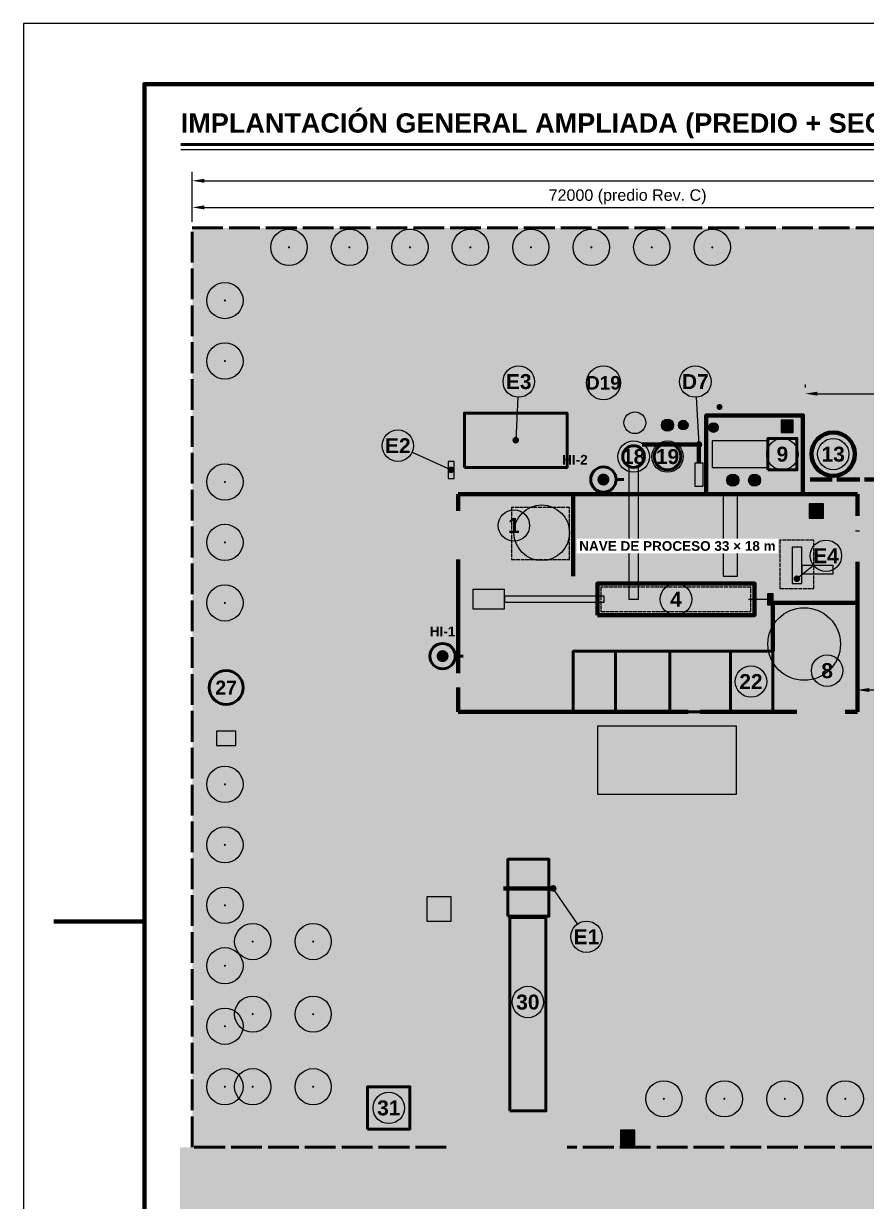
# Model space of a CAD drawing. Header units: millimetres. Extents: x 0 to 420, y 0 to 297.
# Drawn here: x 0 to 139.4, y 102.2 to 297 of the extents above; entities that cross this region are included whole.
import ezdxf
from ezdxf.enums import TextEntityAlignment as Align

# ---------------------------------------------------------------- set-up
doc = ezdxf.new("R2010")
doc.units = ezdxf.units.MM
doc.header["$LTSCALE"] = 0.5
doc.linetypes.add('DASHED', pattern=[1.524, 1.27, -0.254])
for name, color, linetype, lineweight in [('CONTORNO', 7, 'CONTINUOUS', 50), ('COTAS', 7, 'CONTINUOUS', 25), ('FINO', 7, 'CONTINUOUS', 25), ('HOJA', 8, 'CONTINUOUS', 13), ('RECUADRO', 7, 'CONTINUOUS', 70), ('RELLENO', 9, 'CONTINUOUS', 13), ('TEXTO', 7, 'CONTINUOUS', 25)]:
    doc.layers.add(name, color=color, linetype=linetype, lineweight=lineweight)
doc.styles.add('NEGRITA', font='arialbd.ttf')
doc.styles.get("Standard").update_dxf_attribs({"font": 'arial.ttf'})
doc.dimstyles.new('IRAM', dxfattribs={"dimtxt": 2.5, "dimasz": 2.5, "dimexe": 1.5, "dimexo": 1, "dimgap": 0.8, "dimtad": 1, "dimdec": 1, "dimtxsty": 'Standard', "dimcen": 2.5, "dimazin": 3, "dimtfac": 1, "dimtmove": 0, "dimatfit": 3})

msp = doc.modelspace()

# ---------------------------------------------------------------- hatches: boundary and pattern name
at = {"layer": 'COTAS'}
h = msp.add_hatch(color=7, dxfattribs=at)
edge = h.paths.add_edge_path()
edge.add_arc((81.4, 228.1), 0.55, 0, 360)
h = msp.add_hatch(color=7, dxfattribs=at)
edge = h.paths.add_edge_path()
edge.add_arc((111.7, 227.4), 0.55, 0, 360)
h = msp.add_hatch(color=7, dxfattribs=at)
edge = h.paths.add_edge_path()
edge.add_arc((70.7, 223.2), 0.55, 0, 360)
h = msp.add_hatch(color=7, dxfattribs=at)
edge = h.paths.add_edge_path()
edge.add_arc((127.9, 205.2), 0.55, 0, 360)
h = msp.add_hatch(color=7, dxfattribs=at)
edge = h.paths.add_edge_path()
edge.add_arc((87.6, 154), 0.55, 0, 360)
at = {"layer": 'RELLENO', "true_color": 0xe8f1e0}
msp.add_hatch(color=7, dxfattribs=at).paths.add_polyline_path([(27.9, 111.2), (267.9, 111.2), (267.9, 263.2), (27.9, 263.2)])
at = {"layer": 'RELLENO', "true_color": 0xd0e4c4}
h = msp.add_hatch(color=7, dxfattribs=at)
edge = h.paths.add_edge_path()
edge.add_arc((43.9, 260), 3, 0, 360)
h = msp.add_hatch(color=7, dxfattribs=at)
edge = h.paths.add_edge_path()
edge.add_arc((53.9, 260), 3, 0, 360)
h = msp.add_hatch(color=7, dxfattribs=at)
edge = h.paths.add_edge_path()
edge.add_arc((63.9, 260), 3, 0, 360)
h = msp.add_hatch(color=7, dxfattribs=at)
edge = h.paths.add_edge_path()
edge.add_arc((73.9, 260), 3, 0, 360)
h = msp.add_hatch(color=7, dxfattribs=at)
edge = h.paths.add_edge_path()
edge.add_arc((83.9, 260), 3, 0, 360)
h = msp.add_hatch(color=7, dxfattribs=at)
edge = h.paths.add_edge_path()
edge.add_arc((93.9, 260), 3, 0, 360)
h = msp.add_hatch(color=7, dxfattribs=at)
edge = h.paths.add_edge_path()
edge.add_arc((103.9, 260), 3, 0, 360)
h = msp.add_hatch(color=7, dxfattribs=at)
edge = h.paths.add_edge_path()
edge.add_arc((113.9, 260), 3, 0, 360)
at = {"layer": 'RELLENO', "true_color": 0x46783c}
h = msp.add_hatch(color=7, dxfattribs=at)
edge = h.paths.add_edge_path()
edge.add_arc((43.9, 260), 0.18, 0, 360)
h = msp.add_hatch(color=7, dxfattribs=at)
edge = h.paths.add_edge_path()
edge.add_arc((53.9, 260), 0.18, 0, 360)
h = msp.add_hatch(color=7, dxfattribs=at)
edge = h.paths.add_edge_path()
edge.add_arc((63.9, 260), 0.18, 0, 360)
h = msp.add_hatch(color=7, dxfattribs=at)
edge = h.paths.add_edge_path()
edge.add_arc((73.9, 260), 0.18, 0, 360)
h = msp.add_hatch(color=7, dxfattribs=at)
edge = h.paths.add_edge_path()
edge.add_arc((83.9, 260), 0.18, 0, 360)
h = msp.add_hatch(color=7, dxfattribs=at)
edge = h.paths.add_edge_path()
edge.add_arc((93.9, 260), 0.18, 0, 360)
h = msp.add_hatch(color=7, dxfattribs=at)
edge = h.paths.add_edge_path()
edge.add_arc((103.9, 260), 0.18, 0, 360)
h = msp.add_hatch(color=7, dxfattribs=at)
edge = h.paths.add_edge_path()
edge.add_arc((113.9, 260), 0.18, 0, 360)
at = {"layer": 'RELLENO', "true_color": 0xd9d9d9}
h = msp.add_hatch(color=7, dxfattribs=at)
h.paths.add_polyline_path([(37.28, 232.94), (37.3, 235.76), (37.64, 238.48), (38.28, 241.18), (39.26, 243.74), (39.66, 244.46), (39.86, 245.26), (39.9, 254.48), (40.08, 254.9), (40.54, 255.18), (60.72, 255.3), (62.66, 255.2), (122.26, 255.2), (123.94, 255.66), (126.04, 256.68), (128.86, 257.56), (131.62, 258.02), (134.48, 258.14), (137.34, 257.86), (140.14, 257.24), (145.26, 255.22), (159.1, 255.2), (159.54, 255.06), (159.9, 254.4), (159.9, 199.44), (160, 198.72), (160.62, 197.12), (160.36, 196.06), (160.34, 195.28), (159.92, 194), (159.9, 184.44), (160, 183.76), (160.46, 182.58), (161.02, 181.7), (162.14, 178.82), (162.84, 175.82), (163.08, 172.74), (162.86, 169.64), (162.16, 166.64), (161.66, 165.18), (160.52, 162.94), (159.94, 161.4), (159.9, 153.6), (159.76, 153.16), (159.1, 152.8), (150.66, 152.78), (146.5, 151.82), (143.18, 151.66), (139.88, 152.08), (137.28, 152.78), (132.36, 152.84), (131.92, 153.16), (131.58, 153.98), (131.14, 154.56), (130.4, 155.02), (129.7, 155.2), (124.82, 155.18), (122.28, 154.7), (121.5, 154.74), (120.62, 154.56), (117.38, 154.72), (116.56, 154.96), (114.64, 155.2), (93.16, 155.2), (92.52, 155.12), (91.4, 154.66), (90.16, 153.74), (89.8, 153.14), (89.64, 152.44), (89.7, 151.62), (90.02, 150.8), (90.3, 149.16), (90.44, 147.42), (90.28, 144.18), (89.98, 142.46), (88.96, 139.3), (87.14, 135.88), (86.9, 134.82), (86.92, 120.2), (87.46, 118.58), (88.02, 117.7), (89.14, 114.82), (89.56, 113.34), (89.68, 111.72), (89.38, 111.34), (88.94, 111.2), (73.7, 111.2), (73.26, 111.34), (72.9, 112), (72.9, 152.8), (72.8, 153.52), (72.36, 154.3), (71.64, 154.9), (70.94, 155.16), (66.86, 155.16), (65.08, 154.42), (64.3, 153.86), (63.44, 153.56), (62.8, 153.14), (61.16, 152.54), (58, 151.82), (54.68, 151.66), (51.38, 152.08), (49.78, 152.5), (46.7, 153.74), (45.96, 154.28), (44.28, 155.1), (40.54, 155.22), (40.2, 155.38), (39.94, 155.76), (39.9, 167.68), (39.62, 171.28), (39.9, 173.62), (39.88, 180.78), (38.2, 186.28), (37.78, 188.8), (37.6, 191.44), (37.68, 193.98), (38, 196.6), (38.6, 199.12), (39.88, 202.78), (39.9, 222.68), (39.56, 224.12), (38.6, 226.28), (37.84, 228.92)])
h.paths.add_polyline_path([(61.14, 169.78), (64, 171.26), (67.16, 172.28), (68.88, 172.58), (72.12, 172.74), (75.42, 172.32), (77.02, 171.9), (80.1, 170.66), (80.86, 170.1), (82.74, 169.26), (87.36, 169.3), (88.18, 169.74), (88.88, 170.54), (89.98, 171.02), (90.84, 171.82), (91.3, 171.9), (92.4, 171.64), (93.12, 171.72), (93.82, 172.04), (94.46, 172.68), (94.88, 173.82), (94.9, 180.08), (95.08, 180.5), (95.54, 180.78), (117.7, 180.8), (118.38, 180.96), (119, 181.32), (119.56, 181.98), (119.98, 182.9), (120.52, 183.2), (143.5, 183.2), (144.4, 183.38), (145.04, 183.76), (145.7, 184.66), (145.9, 185.6), (145.88, 213.06), (145.48, 214.14), (144.44, 215), (143.72, 215.18), (140.54, 215.22), (140.2, 215.38), (139.94, 215.76), (139.9, 234.4), (140.08, 234.9), (140.46, 235.16), (143.94, 235.24), (144.64, 235.5), (145.22, 235.92), (145.72, 236.7), (145.9, 237.6), (145.84, 239.28), (145.34, 240.34), (144.44, 241), (143.5, 241.2), (56.3, 241.2), (55.4, 241.02), (54.76, 240.64), (54.2, 239.94), (53.92, 239.06), (53.9, 233.6), (54.2, 232.46), (55.16, 231.5), (56.3, 231.2), (71.18, 231.2), (71.66, 230.96), (71.9, 230.48), (71.8, 195.62), (71.48, 195.3), (71.1, 195.2), (56.04, 195.18), (55.18, 194.92), (54.62, 194.52), (54.2, 193.94), (53.94, 193.24), (53.9, 176.28), (54.02, 175.52), (55.24, 173.1), (56.18, 171.92), (57.2, 170.96), (58.5, 170.1), (59.46, 169.66), (60.24, 169.56)], flags=16)
at = {"layer": 'RELLENO', "true_color": 0xd0e4c4}
h = msp.add_hatch(color=7, dxfattribs=at)
edge = h.paths.add_edge_path()
edge.add_arc((33.3, 251.2), 3, 0, 360)
at = {"layer": 'RELLENO', "true_color": 0x46783c}
h = msp.add_hatch(color=7, dxfattribs=at)
edge = h.paths.add_edge_path()
edge.add_arc((33.3, 251.2), 0.18, 0, 360)
at = {"layer": 'RELLENO', "true_color": 0xd0e4c4}
h = msp.add_hatch(color=7, dxfattribs=at)
edge = h.paths.add_edge_path()
edge.add_arc((33.3, 241.2), 3, 0, 360)
at = {"layer": 'RELLENO', "true_color": 0x46783c}
h = msp.add_hatch(color=7, dxfattribs=at)
edge = h.paths.add_edge_path()
edge.add_arc((33.3, 241.2), 0.18, 0, 360)
at = {"layer": 'RELLENO', "true_color": 0xfff3d6}
h = msp.add_hatch(color=7, dxfattribs=at)
edge = h.paths.add_edge_path()
edge.add_arc((81.9, 237.8), 2.6, 0, 360)
h = msp.add_hatch(color=7, dxfattribs=at)
edge = h.paths.add_edge_path()
edge.add_arc((95.9, 237.6), 2.8, 0, 360)
h = msp.add_hatch(color=7, dxfattribs=at)
edge = h.paths.add_edge_path()
edge.add_arc((111.1, 237.8), 2.6, 0, 360)
at = {"layer": 'RELLENO', "true_color": 0x282828}
h = msp.add_hatch(color=7, dxfattribs=at)
edge = h.paths.add_edge_path()
edge.add_arc((115.1, 233.6), 0.5, 0, 360)
at = {"layer": 'RELLENO', "true_color": 0xc4a078}
msp.add_hatch(color=7, dxfattribs=at).paths.add_polyline_path([(72.9, 223.6), (89.9, 223.6), (89.9, 232.6), (72.9, 232.6)])
at = {"layer": 'RELLENO', "true_color": 0xcddef0}
h = msp.add_hatch(color=7, dxfattribs=at)
edge = h.paths.add_edge_path()
edge.add_arc((101.1, 231), 1.8, 0, 360)
at = {"layer": 'RELLENO', "true_color": 0xf0ded6}
msp.add_hatch(color=7, dxfattribs=at).paths.add_polyline_path([(112.9, 219.2), (128.9, 219.2), (128.9, 232.2), (112.9, 232.2)])
at = {"layer": 'RELLENO', "true_color": 0xcecece}
for points in [[(53.9, 195.2), (71.9, 195.2), (71.9, 231.2), (53.9, 231.2)], [(119.9, 169.2), (145.9, 169.2), (145.9, 183.2), (119.9, 183.2)]]:
    msp.add_hatch(color=7, dxfattribs=at).paths.add_polyline_path(points)
at = {"layer": 'RELLENO', "true_color": 0xffffff}
h = msp.add_hatch(color=7, dxfattribs=at)
edge = h.paths.add_edge_path()
edge.add_arc((106.5, 230.6), 1, 0, 360)
at = {"layer": 'RELLENO', "true_color": 0x969696}
h = msp.add_hatch(color=7, dxfattribs=at)
edge = h.paths.add_edge_path()
edge.add_arc((109.1, 230.6), 0.8, 0, 360)
at = {"layer": 'RELLENO', "true_color": 0xffffff}
h = msp.add_hatch(color=7, dxfattribs=at)
edge = h.paths.add_edge_path()
edge.add_arc((114.1, 230.2), 0.8, 0, 360)
for points in [[(125.3, 229.4), (127.3, 229.4), (127.3, 231.4), (125.3, 231.4)], [(90.9, 183.2), (97.9, 183.2), (97.9, 193.2), (90.9, 193.2)], [(97.9, 183.2), (106.9, 183.2), (106.9, 193.2), (97.9, 193.2)], [(106.9, 183.2), (116.9, 183.2), (116.9, 193.2), (106.9, 193.2)], [(116.9, 183.2), (123.9, 183.2), (123.9, 193.2), (116.9, 193.2)], [(66.7, 148.6), (70.7, 148.6), (70.7, 152.6), (66.7, 152.6)], [(56.9, 114.2), (63.9, 114.2), (63.9, 121.2), (56.9, 121.2)]]:
    msp.add_hatch(color=7, dxfattribs=at).paths.add_polyline_path(points)
at = {"layer": 'RELLENO', "true_color": 0xfff3d6}
h = msp.add_hatch(color=7, dxfattribs=at)
edge = h.paths.add_edge_path()
edge.add_arc((61.9, 227.2), 2.6, 0, 360)
at = {"layer": 'RELLENO', "true_color": 0xffffff}
h = msp.add_hatch(color=7, dxfattribs=at)
edge = h.paths.add_edge_path()
edge.add_arc((100.9, 225.4), 2.6, 0, 360)
h = msp.add_hatch(color=7, dxfattribs=at)
edge = h.paths.add_edge_path()
edge.add_arc((106.5, 225.4), 2.6, 0, 360)
at = {"layer": 'RELLENO', "true_color": 0xe1e1e1}
msp.add_hatch(color=7, dxfattribs=at).paths.add_polyline_path([(113.9, 223.6), (123.1, 223.6), (123.1, 228), (113.9, 228)])
at = {"layer": 'RELLENO', "true_color": 0xffffff}
h = msp.add_hatch(color=7, dxfattribs=at)
edge = h.paths.add_edge_path()
edge.add_arc((125.5, 225.8), 2.6, 0, 360)
at = {"layer": 'RELLENO', "true_color": 0xd6ba96}
for points in [[(123.1, 223.2), (127.9, 223.2), (127.9, 228.4), (123.1, 228.4)], [(111, 220.5), (112.4, 220.5), (112.4, 224.3), (111, 224.3)], [(74.32, 200.2), (79.52, 200.2), (79.52, 203.4), (74.32, 203.4)]]:
    msp.add_hatch(color=7, dxfattribs=at).paths.add_polyline_path(points)
at = {"layer": 'RELLENO', "true_color": 0xffffff}
h = msp.add_hatch(color=7, dxfattribs=at)
edge = h.paths.add_edge_path()
edge.add_arc((133.9, 225.8), 3.6, 0, 360)
h = msp.add_hatch(color=7, dxfattribs=at)
edge = h.paths.add_edge_path()
edge.add_arc((133.9, 225.8), 2.6, 0, 360)
h = msp.add_hatch(color=7, dxfattribs=at)
edge = h.paths.add_edge_path()
edge.add_arc((100.9, 225.4), 1.8, 0, 360)
h = msp.add_hatch(color=7, dxfattribs=at)
edge = h.paths.add_edge_path()
edge.add_arc((106.5, 225.4), 2.2, 0, 360)
at = {"layer": 'RELLENO', "true_color": 0xd0e4c4}
h = msp.add_hatch(color=7, dxfattribs=at)
edge = h.paths.add_edge_path()
edge.add_arc((33.3, 221.2), 3, 0, 360)
at = {"layer": 'RELLENO', "true_color": 0x285aaa}
msp.add_hatch(color=7, dxfattribs=at).paths.add_polyline_path([(70.2, 221.8), (71.2, 221.8), (71.2, 224.6), (70.2, 224.6)])
at = {"layer": 'RELLENO', "true_color": 0xffffff}
h = msp.add_hatch(color=7, dxfattribs=at)
edge = h.paths.add_edge_path()
edge.add_arc((95.9, 221.6), 2.1, 0, 360)
at = {"layer": 'RELLENO', "true_color": 0xc8102e}
h = msp.add_hatch(color=7, dxfattribs=at)
edge = h.paths.add_edge_path()
edge.add_arc((95.9, 221.6), 1, 0, 360)
at = {"layer": 'RELLENO', "true_color": 0xc8e6d2}
msp.add_hatch(color=7, dxfattribs=at).paths.add_polyline_path([(100.1, 201.8), (101.7, 201.8), (101.7, 223.6), (100.1, 223.6)])
at = {"layer": 'RELLENO', "true_color": 0xffffff}
h = msp.add_hatch(color=7, dxfattribs=at)
edge = h.paths.add_edge_path()
edge.add_arc((117.3, 221.5), 1, 0, 360)
h = msp.add_hatch(color=7, dxfattribs=at)
edge = h.paths.add_edge_path()
edge.add_arc((120.9, 221.5), 1, 0, 360)
at = {"layer": 'RELLENO', "true_color": 0x46783c}
h = msp.add_hatch(color=7, dxfattribs=at)
edge = h.paths.add_edge_path()
edge.add_arc((33.3, 221.2), 0.18, 0, 360)
at = {"layer": 'RELLENO', "true_color": 0xf0e6d6}
for points in [[(71.9, 183.2), (90.9, 183.2), (90.9, 219.2), (71.9, 219.2)], [(123.9, 183.2), (137.9, 183.2), (137.9, 201.2), (123.9, 201.2)]]:
    msp.add_hatch(color=7, dxfattribs=at).paths.add_polyline_path(points)
at = {"layer": 'RELLENO', "true_color": 0xf8cdcd}
msp.add_hatch(color=7, dxfattribs=at).paths.add_polyline_path([(115.7, 205.6), (118.1, 205.6), (118.1, 219.2), (115.7, 219.2)])
at = {"layer": 'RELLENO', "true_color": 0xe2e8f0}
msp.add_hatch(color=7, dxfattribs=at).paths.add_polyline_path([(123.9, 201.2), (137.9, 201.2), (137.9, 219.2), (123.9, 219.2)])
at = {"layer": 'RELLENO', "true_color": 0xffffff}
h = msp.add_hatch(color=7, dxfattribs=at)
edge = h.paths.add_edge_path()
edge.add_arc((81.1, 214), 2.6, 0, 360)
at = {"layer": 'RELLENO', "true_color": 0xd6ba96}
h = msp.add_hatch(color=7, dxfattribs=at)
edge = h.paths.add_edge_path()
edge.add_arc((85.7, 212.8), 4.6, 0, 360)
at = {"layer": 'RELLENO', "true_color": 0xd7dce1}
msp.add_hatch(color=7, dxfattribs=at).paths.add_polyline_path([(129.9, 215.2), (132.3, 215.2), (132.3, 217.6), (129.9, 217.6)])
at = {"layer": 'RELLENO', "true_color": 0xd0e4c4}
h = msp.add_hatch(color=7, dxfattribs=at)
edge = h.paths.add_edge_path()
edge.add_arc((33.3, 211.2), 3, 0, 360)
at = {"layer": 'RELLENO', "true_color": 0x46783c}
h = msp.add_hatch(color=7, dxfattribs=at)
edge = h.paths.add_edge_path()
edge.add_arc((33.3, 211.2), 0.18, 0, 360)
at = {"layer": 'RELLENO', "true_color": 0xebebeb}
msp.add_hatch(color=7, dxfattribs=at).paths.add_polyline_path([(127.1, 204.4), (128.7, 204.4), (128.7, 210.4), (127.1, 210.4)])
at = {"layer": 'RELLENO', "true_color": 0xfff3d6}
h = msp.add_hatch(color=7, dxfattribs=at)
edge = h.paths.add_edge_path()
edge.add_arc((132.7, 209), 2.6, 0, 360)
at = {"layer": 'RELLENO', "true_color": 0xfafafa}
msp.add_hatch(color=7, dxfattribs=at).paths.add_polyline_path([(128.7, 206), (133.9, 206), (133.9, 207.4), (128.7, 207.4)])
at = {"layer": 'RELLENO', "true_color": 0xd0e4c4}
h = msp.add_hatch(color=7, dxfattribs=at)
edge = h.paths.add_edge_path()
edge.add_arc((33.3, 201.2), 3, 0, 360)
at = {"layer": 'RELLENO', "true_color": 0xf2f2f2}
msp.add_hatch(color=7, dxfattribs=at).paths.add_polyline_path([(94.9, 199.2), (120.9, 199.2), (120.9, 204.4), (94.9, 204.4)])
at = {"layer": 'RELLENO', "true_color": 0xffffff}
h = msp.add_hatch(color=7, dxfattribs=at)
edge = h.paths.add_edge_path()
edge.add_arc((107.9, 201.8), 2.6, 0, 360)
at = {"layer": 'RELLENO', "true_color": 0xbebebe}
msp.add_hatch(color=7, dxfattribs=at).paths.add_polyline_path([(123.05, 200.9), (123.95, 200.9), (123.95, 202.7), (123.05, 202.7)])
at = {"layer": 'RELLENO', "true_color": 0x46783c}
h = msp.add_hatch(color=7, dxfattribs=at)
edge = h.paths.add_edge_path()
edge.add_arc((33.3, 201.2), 0.18, 0, 360)
at = {"layer": 'RELLENO', "true_color": 0xeee8dc}
msp.add_hatch(color=7, dxfattribs=at).paths.add_polyline_path([(79.52, 201.3), (96, 201.3), (96, 202.3), (79.52, 202.3)])
at = {"layer": 'RELLENO', "true_color": 0xd6ba96}
h = msp.add_hatch(color=7, dxfattribs=at)
edge = h.paths.add_edge_path()
edge.add_arc((129.1, 194.4), 6, 0, 360)
at = {"layer": 'RELLENO', "true_color": 0xffffff}
h = msp.add_hatch(color=7, dxfattribs=at)
edge = h.paths.add_edge_path()
edge.add_arc((69.3, 192.4), 2.1, 0, 360)
at = {"layer": 'RELLENO', "true_color": 0xc8102e}
h = msp.add_hatch(color=7, dxfattribs=at)
edge = h.paths.add_edge_path()
edge.add_arc((69.3, 192.4), 1, 0, 360)
at = {"layer": 'RELLENO', "true_color": 0xffffff}
h = msp.add_hatch(color=7, dxfattribs=at)
edge = h.paths.add_edge_path()
edge.add_arc((132.9, 190), 2.6, 0, 360)
h = msp.add_hatch(color=7, dxfattribs=at)
edge = h.paths.add_edge_path()
edge.add_arc((33.5, 187.2), 2.8, 0, 360)
h = msp.add_hatch(color=7, dxfattribs=at)
edge = h.paths.add_edge_path()
edge.add_arc((120.3, 188.2), 2.6, 0, 360)
at = {"layer": 'RELLENO', "true_color": 0xd2d2d2}
msp.add_hatch(color=7, dxfattribs=at).paths.add_polyline_path([(94.9, 169.6), (117.9, 169.6), (117.9, 180.8), (94.9, 180.8)])
at = {"layer": 'RELLENO', "true_color": 0xd0e4c4}
h = msp.add_hatch(color=7, dxfattribs=at)
edge = h.paths.add_edge_path()
edge.add_arc((33.3, 171.2), 3, 0, 360)
at = {"layer": 'RELLENO', "true_color": 0x46783c}
h = msp.add_hatch(color=7, dxfattribs=at)
edge = h.paths.add_edge_path()
edge.add_arc((33.3, 171.2), 0.18, 0, 360)
at = {"layer": 'RELLENO', "true_color": 0xd0e4c4}
h = msp.add_hatch(color=7, dxfattribs=at)
edge = h.paths.add_edge_path()
edge.add_arc((33.3, 161.2), 3, 0, 360)
at = {"layer": 'RELLENO', "true_color": 0x46783c}
h = msp.add_hatch(color=7, dxfattribs=at)
edge = h.paths.add_edge_path()
edge.add_arc((33.3, 161.2), 0.18, 0, 360)
at = {"layer": 'RELLENO', "true_color": 0xa6d4c4}
msp.add_hatch(color=7, dxfattribs=at).paths.add_polyline_path([(80.1, 149.4), (86.9, 149.4), (86.9, 158.8), (80.1, 158.8)])
at = {"layer": 'RELLENO', "true_color": 0xd0e4c4}
h = msp.add_hatch(color=7, dxfattribs=at)
edge = h.paths.add_edge_path()
edge.add_arc((33.3, 151.2), 3, 0, 360)
at = {"layer": 'RELLENO', "true_color": 0x46783c}
h = msp.add_hatch(color=7, dxfattribs=at)
edge = h.paths.add_edge_path()
edge.add_arc((33.3, 151.2), 0.18, 0, 360)
at = {"layer": 'RELLENO', "true_color": 0xd0e4c4}
h = msp.add_hatch(color=7, dxfattribs=at)
edge = h.paths.add_edge_path()
edge.add_arc((37.9, 145.2), 3, 0, 360)
h = msp.add_hatch(color=7, dxfattribs=at)
edge = h.paths.add_edge_path()
edge.add_arc((47.9, 145.2), 3, 0, 360)
at = {"layer": 'RELLENO', "true_color": 0x96a6a6}
msp.add_hatch(color=7, dxfattribs=at).paths.add_polyline_path([(80.4, 117.2), (86.4, 117.2), (86.4, 149.2), (80.4, 149.2)])
at = {"layer": 'RELLENO', "true_color": 0xfff3d6}
h = msp.add_hatch(color=7, dxfattribs=at)
edge = h.paths.add_edge_path()
edge.add_arc((93.1, 146), 2.6, 0, 360)
at = {"layer": 'RELLENO', "true_color": 0xd0e4c4}
h = msp.add_hatch(color=7, dxfattribs=at)
edge = h.paths.add_edge_path()
edge.add_arc((33.3, 141.2), 3, 0, 360)
at = {"layer": 'RELLENO', "true_color": 0x46783c}
h = msp.add_hatch(color=7, dxfattribs=at)
edge = h.paths.add_edge_path()
edge.add_arc((37.9, 145.2), 0.18, 0, 360)
h = msp.add_hatch(color=7, dxfattribs=at)
edge = h.paths.add_edge_path()
edge.add_arc((47.9, 145.2), 0.18, 0, 360)
h = msp.add_hatch(color=7, dxfattribs=at)
edge = h.paths.add_edge_path()
edge.add_arc((33.3, 141.2), 0.18, 0, 360)
at = {"layer": 'RELLENO', "true_color": 0xffffff}
h = msp.add_hatch(color=7, dxfattribs=at)
edge = h.paths.add_edge_path()
edge.add_arc((83.4, 135.2), 2.6, 0, 360)
at = {"layer": 'RELLENO', "true_color": 0xd0e4c4}
h = msp.add_hatch(color=7, dxfattribs=at)
edge = h.paths.add_edge_path()
edge.add_arc((37.9, 133.2), 3, 0, 360)
h = msp.add_hatch(color=7, dxfattribs=at)
edge = h.paths.add_edge_path()
edge.add_arc((47.9, 133.2), 3, 0, 360)
h = msp.add_hatch(color=7, dxfattribs=at)
edge = h.paths.add_edge_path()
edge.add_arc((33.3, 131.2), 3, 0, 360)
at = {"layer": 'RELLENO', "true_color": 0x46783c}
h = msp.add_hatch(color=7, dxfattribs=at)
edge = h.paths.add_edge_path()
edge.add_arc((37.9, 133.2), 0.18, 0, 360)
h = msp.add_hatch(color=7, dxfattribs=at)
edge = h.paths.add_edge_path()
edge.add_arc((47.9, 133.2), 0.18, 0, 360)
h = msp.add_hatch(color=7, dxfattribs=at)
edge = h.paths.add_edge_path()
edge.add_arc((33.3, 131.2), 0.18, 0, 360)
at = {"layer": 'RELLENO', "true_color": 0xd0e4c4}
h = msp.add_hatch(color=7, dxfattribs=at)
edge = h.paths.add_edge_path()
edge.add_arc((33.3, 121.2), 3, 0, 360)
h = msp.add_hatch(color=7, dxfattribs=at)
edge = h.paths.add_edge_path()
edge.add_arc((37.9, 121.2), 3, 0, 360)
h = msp.add_hatch(color=7, dxfattribs=at)
edge = h.paths.add_edge_path()
edge.add_arc((47.9, 121.2), 3, 0, 360)
at = {"layer": 'RELLENO', "true_color": 0x46783c}
h = msp.add_hatch(color=7, dxfattribs=at)
edge = h.paths.add_edge_path()
edge.add_arc((33.3, 121.2), 0.18, 0, 360)
h = msp.add_hatch(color=7, dxfattribs=at)
edge = h.paths.add_edge_path()
edge.add_arc((37.9, 121.2), 0.18, 0, 360)
h = msp.add_hatch(color=7, dxfattribs=at)
edge = h.paths.add_edge_path()
edge.add_arc((47.9, 121.2), 0.18, 0, 360)
at = {"layer": 'RELLENO', "true_color": 0xd0e4c4}
h = msp.add_hatch(color=7, dxfattribs=at)
edge = h.paths.add_edge_path()
edge.add_arc((105.9, 119.2), 3, 0, 360)
h = msp.add_hatch(color=7, dxfattribs=at)
edge = h.paths.add_edge_path()
edge.add_arc((115.9, 119.2), 3, 0, 360)
h = msp.add_hatch(color=7, dxfattribs=at)
edge = h.paths.add_edge_path()
edge.add_arc((125.9, 119.2), 3, 0, 360)
h = msp.add_hatch(color=7, dxfattribs=at)
edge = h.paths.add_edge_path()
edge.add_arc((135.9, 119.2), 3, 0, 360)
at = {"layer": 'RELLENO', "true_color": 0xffffff}
h = msp.add_hatch(color=7, dxfattribs=at)
edge = h.paths.add_edge_path()
edge.add_arc((60.4, 117.7), 2.6, 0, 360)
at = {"layer": 'RELLENO', "true_color": 0x46783c}
h = msp.add_hatch(color=7, dxfattribs=at)
edge = h.paths.add_edge_path()
edge.add_arc((105.9, 119.2), 0.18, 0, 360)
h = msp.add_hatch(color=7, dxfattribs=at)
edge = h.paths.add_edge_path()
edge.add_arc((115.9, 119.2), 0.18, 0, 360)
h = msp.add_hatch(color=7, dxfattribs=at)
edge = h.paths.add_edge_path()
edge.add_arc((125.9, 119.2), 0.18, 0, 360)
h = msp.add_hatch(color=7, dxfattribs=at)
edge = h.paths.add_edge_path()
edge.add_arc((135.9, 119.2), 0.18, 0, 360)
at = {"layer": 'RELLENO', "true_color": 0x505050}
msp.add_hatch(color=7, dxfattribs=at).paths.add_polyline_path([(98.7, 111.6), (101.1, 111.6), (101.1, 114), (98.7, 114)])
at = {"layer": 'RELLENO', "true_color": 0xe6e2dc}
msp.add_hatch(color=7, dxfattribs=at).paths.add_polyline_path([(25.9, 105.2), (270.9, 105.2), (270.9, 111.2), (25.9, 111.2)])
at = {"layer": 'RELLENO', "true_color": 0xd9d9d9}
msp.add_hatch(color=7, dxfattribs=at).paths.add_polyline_path([(63.94, 105.2), (64.8, 105.28), (64.94, 105.3), (65.08, 105.32), (65.82, 105.52), (65.96, 105.56), (66.08, 105.62), (66.78, 105.94), (66.9, 106), (67.02, 106.08), (67.64, 106.52), (67.76, 106.6), (67.86, 106.7), (68.4, 107.24), (68.5, 107.34), (68.58, 107.46), (69.02, 108.08), (69.1, 108.2), (69.16, 108.32), (69.48, 109.02), (69.54, 109.14), (69.58, 109.28), (69.78, 110.02), (69.8, 110.16), (69.82, 110.3), (69.9, 111.16), (69.9, 111.2), (69.94, 111.2), (89.86, 111.2), (89.9, 111.2), (89.9, 111.16), (89.94, 110.76), (89.96, 110.6), (90, 110.42), (90.04, 110.3), (90.06, 110.28), (90.06, 110.28), (90.06, 110.1), (90.06, 109.92), (90.1, 109.74), (90.22, 109.28), (90.26, 109.14), (90.32, 109.02), (90.64, 108.32), (90.7, 108.2), (90.78, 108.08), (91.22, 107.46), (91.3, 107.34), (91.4, 107.24), (91.94, 106.7), (92.04, 106.6), (92.16, 106.52), (92.78, 106.08), (92.9, 106), (93.02, 105.94), (93.72, 105.62), (93.84, 105.56), (93.98, 105.52), (94.72, 105.32), (94.86, 105.3), (95, 105.28), (95.86, 105.2), (95.88, 105.2), (95.86, 105.2), (63.94, 105.2), (63.92, 105.2)])
at = {"layer": 'RELLENO', "true_color": 0xbebfc1}
msp.add_hatch(color=7, dxfattribs=at).paths.add_polyline_path([(25.9, 91.2), (270.9, 91.2), (270.9, 105.2), (25.9, 105.2)])

# ---------------------------------------------------------------- linework, layer by layer
at = {"layer": 'CONTORNO'}
msp.add_line((26, 277), (190.32, 277), dxfattribs=at)
at = {"layer": 'CONTORNO', "true_color": 0xc8102e}
for p, q in [((98, 221.6), (99.3, 221.6)), ((71.4, 192.4), (72.7, 192.4))]:
    msp.add_line(p, q, dxfattribs=at)
at = {"layer": 'CONTORNO', "lineweight": 100}
for p, q in [((71.9, 219.2), (137.9, 219.2)), ((71.9, 216.4), (71.9, 219.2)), ((137.9, 215.6), (137.9, 219.2)), ((137.9, 213), (137.9, 213.2)), ((71.9, 189.6), (71.9, 208.4)), ((137.9, 183.2), (137.9, 208)), ((71.9, 183.2), (71.9, 187.2)), ((71.9, 183.2), (109.9, 183.2)), ((111.9, 183.2), (127.9, 183.2)), ((135.9, 183.2), (137.9, 183.2))]:
    msp.add_line(p, q, dxfattribs=at)
at = {"layer": 'CONTORNO', "lineweight": 70}
for p, q in [((90.9, 205.6), (90.9, 219.2)), ((123.9, 201.2), (137.9, 201.2)), ((123.9, 193.2), (123.9, 201.2))]:
    msp.add_line(p, q, dxfattribs=at)
at = {"layer": 'CONTORNO', "lineweight": 100, "true_color": 0x0b8a43}
msp.add_line((79.4, 154), (87.6, 154), dxfattribs=at)
at = {"layer": 'CONTORNO'}
for points in [[(72.9, 223.6), (89.9, 223.6), (89.9, 232.6), (72.9, 232.6)], [(90.9, 183.2), (97.9, 183.2), (97.9, 193.2), (90.9, 193.2)], [(97.9, 183.2), (106.9, 183.2), (106.9, 193.2), (97.9, 193.2)], [(106.9, 183.2), (116.9, 183.2), (116.9, 193.2), (106.9, 193.2)], [(116.9, 183.2), (123.9, 183.2), (123.9, 193.2), (116.9, 193.2)], [(80.1, 149.4), (86.9, 149.4), (86.9, 158.8), (80.1, 158.8)], [(80.4, 117.2), (86.4, 117.2), (86.4, 149.2), (80.4, 149.2)], [(56.9, 114.2), (63.9, 114.2), (63.9, 121.2), (56.9, 121.2)]]:
    msp.add_lwpolyline(points, close=True, dxfattribs=at)
at = {"layer": 'CONTORNO', "lineweight": 70}
for points in [[(112.9, 219.2), (128.9, 219.2), (128.9, 232.2), (112.9, 232.2)], [(94.9, 199.2), (120.9, 199.2), (120.9, 204.4), (94.9, 204.4)]]:
    msp.add_lwpolyline(points, close=True, dxfattribs=at)
at = {"layer": 'CONTORNO', "true_color": 0x8b5a2b}
msp.add_lwpolyline([(123.1, 223.2), (127.9, 223.2), (127.9, 228.4), (123.1, 228.4)], close=True, dxfattribs=at)
at = {"layer": 'CONTORNO', "lineweight": 100, "true_color": 0xe6781e}
msp.add_lwpolyline([(102.3, 227.4), (111.7, 227.4), (111.7, 224.3)], dxfattribs=at)
at = {"layer": 'CONTORNO', "linetype": 'DASHED', "lineweight": 70, "ltscale": 6, "true_color": 0xd4a700}
msp.add_lwpolyline([(214.5, 220.4), (214.5, 218), (194.9, 218), (194.9, 216.2), (142.9, 216.2), (142.9, 221.6), (130.1, 221.6)], dxfattribs=at)
at = {"layer": 'CONTORNO', "linetype": 'DASHED', "lineweight": 50, "ltscale": 8}
msp.add_lwpolyline([(243.9, 111.2), (89.9, 111.2)], dxfattribs=at)
at = {"layer": 'CONTORNO', "lineweight": 70}
msp.add_circle((133.9, 225.8), 3.6, dxfattribs=at)
at = {"layer": 'CONTORNO'}
for centre, radius in [((100.9, 225.4), 1.8), ((106.5, 225.4), 2.2)]:
    msp.add_circle(centre, radius, dxfattribs=at)
at = {"layer": 'CONTORNO', "lineweight": 50, "true_color": 0xc8102e}
for centre, radius in [((95.9, 221.6), 2.1), ((69.3, 192.4), 2.1), ((33.5, 187.2), 2.8)]:
    msp.add_circle(centre, radius, dxfattribs=at)
at = {"layer": 'COTAS'}
for p, q in [((81.76616, 235.20345), (81.4, 228.1)), ((111.24975, 235.20432), (111.7, 227.4)), ((64.26695, 226.12411), (70.7, 223.2)), ((130.66148, 207.38617), (127.9, 205.2)), ((91.62703, 148.14251), (87.6, 154))]:
    msp.add_line(p, q, dxfattribs=at)
for centre, radius in [((81.9, 237.8), 2.6), ((95.9, 237.6), 2.8), ((111.1, 237.8), 2.6), ((61.9, 227.2), 2.6), ((100.9, 225.4), 2.6), ((106.5, 225.4), 2.6), ((125.5, 225.8), 2.6), ((133.9, 225.8), 2.6), ((81.1, 214), 2.6), ((132.7, 209), 2.6), ((107.9, 201.8), 2.6), ((132.9, 190), 2.6), ((120.3, 188.2), 2.6), ((93.1, 146), 2.6), ((83.4, 135.2), 2.6), ((60.4, 117.7), 2.6)]:
    msp.add_circle(centre, radius, dxfattribs=at)
at = {"layer": 'FINO'}
for p, q in [((26, 276.2), (190.32, 276.2)), ((119.9, 201.8), (123.5, 201.8))]:
    msp.add_line(p, q, dxfattribs=at)
for points in [[(125.3, 229.4), (127.3, 229.4), (127.3, 231.4), (125.3, 231.4)], [(113.9, 223.6), (123.1, 223.6), (123.1, 228), (113.9, 228)], [(70.2, 221.8), (71.2, 221.8), (71.2, 224.6), (70.2, 224.6)], [(111, 220.5), (112.4, 220.5), (112.4, 224.3), (111, 224.3)], [(129.9, 215.2), (132.3, 215.2), (132.3, 217.6), (129.9, 217.6)], [(127.1, 204.4), (128.7, 204.4), (128.7, 210.4), (127.1, 210.4)], [(128.7, 206), (133.9, 206), (133.9, 207.4), (128.7, 207.4)], [(74.32, 200.2), (79.52, 200.2), (79.52, 203.4), (74.32, 203.4)], [(123.05, 200.9), (123.95, 200.9), (123.95, 202.7), (123.05, 202.7)], [(79.52, 201.3), (96, 201.3), (96, 202.3), (79.52, 202.3)], [(94.9, 169.6), (117.9, 169.6), (117.9, 180.8), (94.9, 180.8)], [(66.7, 148.6), (70.7, 148.6), (70.7, 152.6), (66.7, 152.6)], [(98.7, 111.6), (101.1, 111.6), (101.1, 114), (98.7, 114)]]:
    msp.add_lwpolyline(points, close=True, dxfattribs=at)
at = {"layer": 'FINO', "true_color": 0x2e8b57}
msp.add_lwpolyline([(100.1, 201.8), (101.7, 201.8), (101.7, 223.6), (100.1, 223.6)], close=True, dxfattribs=at)
at = {"layer": 'FINO', "true_color": 0xd62828}
msp.add_lwpolyline([(115.7, 205.6), (118.1, 205.6), (118.1, 219.2), (115.7, 219.2)], close=True, dxfattribs=at)
at = {"layer": 'FINO', "linetype": 'DASHED'}
for points in [[(80.7, 208.4), (90.3, 208.4), (90.3, 217), (80.7, 217)], [(125.1, 203.6), (130.7, 203.6), (130.7, 211.6), (125.1, 211.6)], [(95.5, 199.8), (120.3, 199.8), (120.3, 203.8), (95.5, 203.8)]]:
    msp.add_lwpolyline(points, close=True, dxfattribs=at)
at = {"layer": 'FINO', "true_color": 0xc8102e}
msp.add_lwpolyline([(31.9, 177.6), (35.1, 177.6), (35.1, 180), (31.9, 180)], close=True, dxfattribs=at)
at = {"layer": 'FINO', "true_color": 0x46783c}
for centre in [(43.9, 260), (53.9, 260), (63.9, 260), (73.9, 260), (83.9, 260), (93.9, 260), (103.9, 260), (113.9, 260), (33.3, 251.2), (33.3, 241.2), (33.3, 221.2), (33.3, 211.2), (33.3, 201.2), (33.3, 171.2), (33.3, 161.2), (33.3, 151.2), (37.9, 145.2), (47.9, 145.2), (33.3, 141.2), (37.9, 133.2), (47.9, 133.2), (33.3, 131.2), (33.3, 121.2), (37.9, 121.2), (47.9, 121.2), (105.9, 119.2), (115.9, 119.2), (125.9, 119.2), (135.9, 119.2)]:
    msp.add_circle(centre, 3, dxfattribs=at)
at = {"layer": 'FINO'}
for centre, radius in [((101.1, 231), 1.8), ((106.5, 230.6), 1), ((109.1, 230.6), 0.8), ((114.1, 230.2), 0.8), ((117.3, 221.5), 1), ((120.9, 221.5), 1), ((85.7, 212.8), 4.6), ((129.1, 194.4), 6)]:
    msp.add_circle(centre, radius, dxfattribs=at)
at = {"layer": 'HOJA'}
msp.add_lwpolyline([(0, 0), (420, 0), (420, 297), (0, 297)], close=True, dxfattribs=at)
at = {"layer": 'RECUADRO'}
msp.add_line((5, 148.5), (20, 148.5), dxfattribs=at)
msp.add_lwpolyline([(20, 10), (410, 10), (410, 287), (20, 287)], close=True, dxfattribs=at)

# ---------------------------------------------------------------- texts
at = {"layer": 'COTAS', "style": 'NEGRITA'}
for s, height, p in [('E3', 2.47, (81.9, 237.8)), ('D19', 2.24, (95.9, 237.6)), ('D7', 2.47, (111.1, 237.8)), ('E2', 2.47, (61.9, 227.2)), ('18', 2.47, (100.9, 225.4)), ('19', 2.47, (106.5, 225.4)), ('9', 2.47, (125.5, 225.8)), ('13', 2.47, (133.9, 225.8)), ('1', 2.47, (81.1, 214)), ('E4', 2.47, (132.7, 209)), ('4', 2.47, (107.9, 201.8)), ('8', 2.47, (132.9, 190)), ('22', 2.47, (120.3, 188.2)), ('E1', 2.47, (93.1, 146)), ('30', 2.47, (83.4, 135.2)), ('31', 2.47, (60.4, 117.7))]:
    msp.add_text(s, height=height, dxfattribs=at).set_placement(p, align=Align.MIDDLE_CENTER)
at = {"layer": 'TEXTO', "style": 'NEGRITA'}
msp.add_text('IMPLANTACIÓN GENERAL AMPLIADA (PREDIO + SECTOR ESTE) - ESC. 1:500', height=3.2, dxfattribs=at).set_placement((26, 278), align=Align.BOTTOM_LEFT)
at = {"layer": 'TEXTO', "true_color": 0xc8102e, "style": 'NEGRITA'}
msp.add_text('HI-2', height=1.6, dxfattribs=at).set_placement((93.3, 223.6), align=Align.BOTTOM_RIGHT)
msp.add_text('HI-1', height=1.6, dxfattribs=at).set_placement((69.3, 195.2), align=Align.BOTTOM_CENTER)
at = {"layer": 'TEXTO', "style": 'NEGRITA'}
msp.add_text('27', height=2.3, dxfattribs=at).set_placement((33.5, 187.2), align=Align.MIDDLE_CENTER)

# ---------------------------------------------------------------- dimensions: what is measured, and where the dimension line sits
at = {"layer": 'COTAS'}
for base, p1, p2, text in [((27.9, 266.6), (27.9, 263.2), (171.9, 263.2), '<> (predio Rev. C)'), ((129.3, 235.8), (129.3, 235.8), (201.4, 235.8), '<> hogar → BD-1')]:
    msp.add_linear_dim(base=base, p1=p1, p2=p2, text=text, dimstyle='IRAM', override={"dimtxt": 1.9, "dimasz": 2, "dimlfac": 500}, dxfattribs=at).render()
for base, p1, p2 in [((27.9, 271), (27.9, 263.2), (267.9, 263.2)), ((137.9, 186.8), (137.9, 186.8), (191.9, 186.8))]:
    msp.add_linear_dim(base=base, p1=p1, p2=p2, dimstyle='IRAM', override={"dimtxt": 1.9, "dimasz": 2, "dimlfac": 500}, dxfattribs=at).render()

# ---------------------------------------------------------------- next in the draw order: texts
at = {"layer": 'TEXTO', "insert": (91.9, 210.6), "char_height": 1.6, "attachment_point": 4, "style": 'NEGRITA', "bg_fill": 3, "box_fill_scale": 1.25, "bg_fill_color": 0}
msp.add_mtext('NAVE DE PROCESO 33 × 18 m', dxfattribs=at)

# ---------------------------------------------------------------- next in the draw order: linework, layer by layer
at = {"layer": 'CONTORNO', "linetype": 'DASHED', "lineweight": 50, "ltscale": 8}
msp.add_lwpolyline([(69.9, 111.2), (27.9, 111.2), (27.9, 263.2), (267.9, 263.2), (267.9, 111.2), (255.9, 111.2)], dxfattribs=at)

doc.saveas('drawing.dxf')
